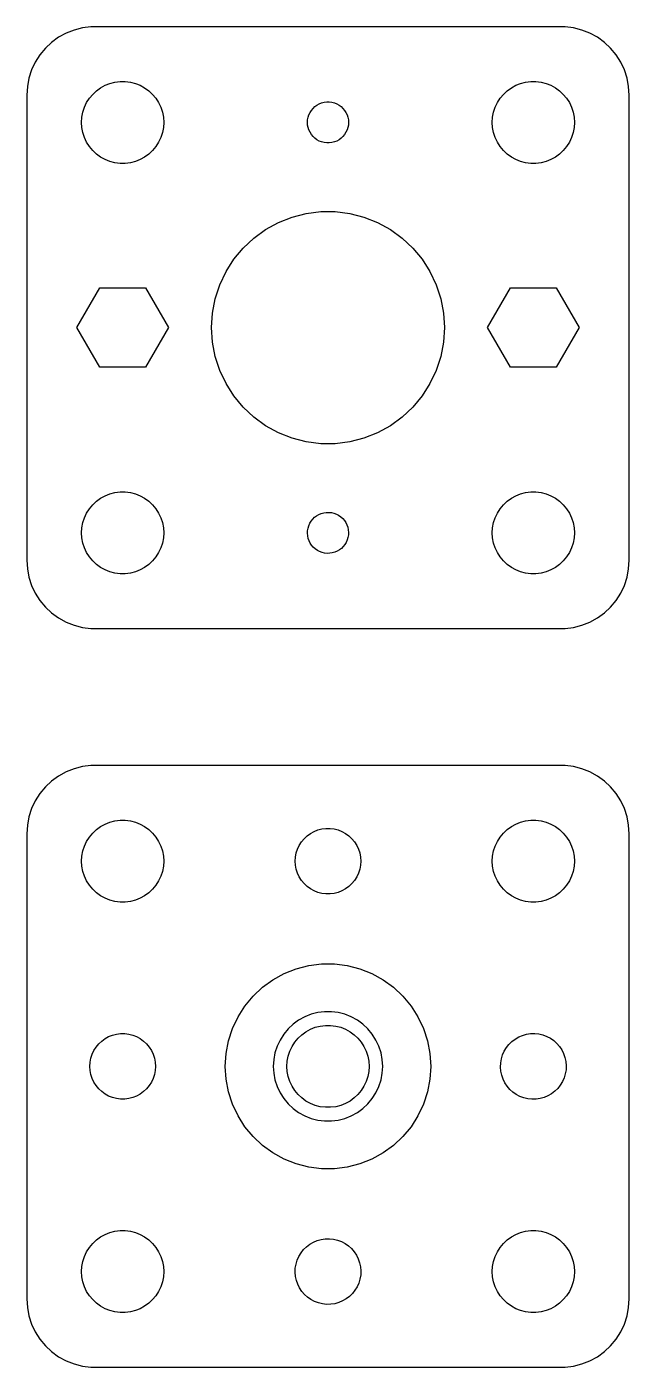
# Model space of a CAD drawing. Header units: metres. Extents: x -22 to 22, y -22 to 184.
# Drawn here: x -22 to 22, y -22 to 76 of the extents above; entities that cross this region are included whole.
import ezdxf

# ---------------------------------------------------------------- set-up
doc = ezdxf.new("R2010")
doc.units = ezdxf.units.M

msp = doc.modelspace()

# ---------------------------------------------------------------- linework, layer by layer
for p, q in [((-19.1289, 75.5241), (-19.6791, 75.2216)), ((-18.5451, 75.7553), (-19.1289, 75.5241)), ((-17.9369, 75.9114), (-18.5451, 75.7553)), ((-17.3139, 75.9901), (-17.9369, 75.9114)), ((17.3139, 75.9901), (-17.3139, 75.9901)), ((17.9369, 75.9114), (17.3139, 75.9901)), ((18.5451, 75.7553), (17.9369, 75.9114)), ((19.1289, 75.5241), (18.5451, 75.7553)), ((19.6791, 75.2216), (19.1289, 75.5241)), ((-20.1871, 74.8526), (-20.6448, 74.4227)), ((-19.6791, 75.2216), (-20.1871, 74.8526)), ((20.1871, 74.8526), (19.6791, 75.2216)), ((20.6448, 74.4227), (20.1871, 74.8526)), ((-21.0451, 73.9389), (-21.3815, 73.4088)), ((-20.6448, 74.4227), (-21.0451, 73.9389)), ((21.0451, 73.9389), (20.6448, 74.4227)), ((21.3815, 73.4088), (21.0451, 73.9389)), ((-21.6489, 72.8406), (-21.8429, 72.2434)), ((-21.3815, 73.4088), (-21.6489, 72.8406)), ((21.6489, 72.8406), (21.3815, 73.4088)), ((21.8429, 72.2434), (21.6489, 72.8406)), ((-21.9606, 71.6267), (-22, 71)), ((-21.8429, 72.2434), (-21.9606, 71.6267)), ((-16.9123, 71.3115), (-16.6075, 71.533)), ((-16.6075, 71.533), (-16.2773, 71.7145)), ((-16.2773, 71.7145), (-15.927, 71.8532)), ((-15.927, 71.8532), (-15.5621, 71.9469)), ((-15.5621, 71.9469), (-15.1884, 71.9941)), ((-15.1884, 71.9941), (-14.8116, 71.9941)), ((-14.8116, 71.9941), (-14.4379, 71.9469)), ((-14.4379, 71.9469), (-14.0729, 71.8532)), ((-14.0729, 71.8532), (-13.7227, 71.7145)), ((-13.7227, 71.7145), (-13.3925, 71.533)), ((-13.3925, 71.533), (-13.0877, 71.3115)), ((13.0877, 71.3115), (13.3925, 71.533)), ((13.3925, 71.533), (13.7227, 71.7145)), ((13.7227, 71.7145), (14.0729, 71.8532)), ((14.0729, 71.8532), (14.4379, 71.9469)), ((14.4379, 71.9469), (14.8116, 71.9941)), ((14.8116, 71.9941), (15.1884, 71.9941)), ((15.1884, 71.9941), (15.5621, 71.9469)), ((15.5621, 71.9469), (15.927, 71.8532)), ((15.927, 71.8532), (16.2773, 71.7145)), ((16.2773, 71.7145), (16.6075, 71.533)), ((16.6075, 71.533), (16.9123, 71.3115)), ((21.9606, 71.6267), (21.8429, 72.2434)), ((22, 71), (21.9606, 71.6267)), ((-22, 71), (-22, 37)), ((-17.6289, 70.4453), (-17.427, 70.7634)), ((-17.427, 70.7634), (-17.1869, 71.0536)), ((-17.1869, 71.0536), (-16.9123, 71.3115)), ((-13.0877, 71.3115), (-12.8131, 71.0536)), ((-12.8131, 71.0536), (-12.5729, 70.7634)), ((-12.5729, 70.7634), (-12.3711, 70.4453)), ((12.3711, 70.4453), (12.5729, 70.7634)), ((12.5729, 70.7634), (12.8131, 71.0536)), ((12.8131, 71.0536), (13.0877, 71.3115)), ((16.9123, 71.3115), (17.1869, 71.0536)), ((17.1869, 71.0536), (17.427, 70.7634)), ((17.427, 70.7634), (17.6289, 70.4453)), ((22, 37), (22, 71)), ((-17.9763, 69.376), (-17.9057, 69.7461)), ((-17.9057, 69.7461), (-17.7893, 70.1044)), ((-17.7893, 70.1044), (-17.6289, 70.4453)), ((-12.3711, 70.4453), (-12.2107, 70.1044)), ((-12.2107, 70.1044), (-12.0942, 69.7461)), ((-12.0942, 69.7461), (-12.0237, 69.376)), ((-1.39465, 69.5522), (-1.31445, 69.7226)), ((-1.31445, 69.7226), (-1.21352, 69.8817)), ((-1.21352, 69.8817), (-1.09344, 70.0268)), ((-1.09344, 70.0268), (-0.956131, 70.1558)), ((-0.956131, 70.1558), (-0.803726, 70.2665)), ((-0.803726, 70.2665), (-0.638657, 70.3572)), ((-0.638657, 70.3572), (-0.463516, 70.4266)), ((-0.463516, 70.4266), (-0.281067, 70.4734)), ((-0.281067, 70.4734), (-0.094177, 70.497)), ((-0.094177, 70.497), (0.094177, 70.497)), ((0.094177, 70.497), (0.281067, 70.4734)), ((0.281067, 70.4734), (0.463516, 70.4266)), ((0.463516, 70.4266), (0.638657, 70.3572)), ((0.638657, 70.3572), (0.803726, 70.2665)), ((0.803726, 70.2665), (0.956131, 70.1558)), ((0.956131, 70.1558), (1.09344, 70.0268)), ((1.09344, 70.0268), (1.21352, 69.8817)), ((1.21352, 69.8817), (1.31445, 69.7226)), ((1.31445, 69.7226), (1.39465, 69.5522)), ((12.0237, 69.376), (12.0942, 69.7461)), ((12.0942, 69.7461), (12.2107, 70.1044)), ((12.2107, 70.1044), (12.3711, 70.4453)), ((17.6289, 70.4453), (17.7893, 70.1044)), ((17.7893, 70.1044), (17.9057, 69.7461)), ((17.9057, 69.7461), (17.9763, 69.376)), ((-18, 69), (-17.9763, 69.376)), ((-17.9763, 68.624), (-18, 69)), ((-17.9057, 68.2539), (-17.9763, 68.624)), ((-12.0237, 68.624), (-12.0942, 68.2539)), ((-12.0237, 69.376), (-12, 69)), ((-12, 69), (-12.0237, 68.624)), ((-1.5, 69), (-1.48816, 69.188)), ((-1.48816, 68.812), (-1.5, 69)), ((-1.48816, 69.188), (-1.45287, 69.373)), ((-1.45287, 68.627), (-1.48816, 68.812)), ((-1.45287, 69.373), (-1.39465, 69.5522)), ((-1.39465, 68.4478), (-1.45287, 68.627)), ((1.39465, 69.5522), (1.45287, 69.373)), ((1.45287, 68.627), (1.39465, 68.4478)), ((1.45287, 69.373), (1.48816, 69.188)), ((1.48816, 68.812), (1.45287, 68.627)), ((1.48816, 69.188), (1.5, 69)), ((1.5, 69), (1.48816, 68.812)), ((12, 69), (12.0237, 69.376)), ((12.0237, 68.624), (12, 69)), ((12.0942, 68.2539), (12.0237, 68.624)), ((17.9763, 68.624), (17.9057, 68.2539)), ((17.9763, 69.376), (18, 69)), ((18, 69), (17.9763, 68.624)), ((-17.7893, 67.8956), (-17.9057, 68.2539)), ((-17.6289, 67.5547), (-17.7893, 67.8956)), ((-12.2107, 67.8956), (-12.3711, 67.5547)), ((-12.0942, 68.2539), (-12.2107, 67.8956)), ((-1.31445, 68.2774), (-1.39465, 68.4478)), ((-1.21352, 68.1183), (-1.31445, 68.2774)), ((-1.09344, 67.9732), (-1.21352, 68.1183)), ((-0.956131, 67.8442), (-1.09344, 67.9732)), ((-0.803726, 67.7335), (-0.956131, 67.8442)), ((-0.638657, 67.6427), (-0.803726, 67.7335)), ((-0.463516, 67.5734), (-0.638657, 67.6427)), ((0.638657, 67.6427), (0.463516, 67.5734)), ((0.803726, 67.7335), (0.638657, 67.6427)), ((0.956131, 67.8442), (0.803726, 67.7335)), ((1.09344, 67.9732), (0.956131, 67.8442)), ((1.21352, 68.1183), (1.09344, 67.9732)), ((1.31445, 68.2774), (1.21352, 68.1183)), ((1.39465, 68.4478), (1.31445, 68.2774)), ((12.2107, 67.8956), (12.0942, 68.2539)), ((12.3711, 67.5547), (12.2107, 67.8956)), ((17.7893, 67.8956), (17.6289, 67.5547)), ((17.9057, 68.2539), (17.7893, 67.8956)), ((-17.427, 67.2366), (-17.6289, 67.5547)), ((-17.1869, 66.9464), (-17.427, 67.2366)), ((-16.9123, 66.6884), (-17.1869, 66.9464)), ((-16.6075, 66.467), (-16.9123, 66.6884)), ((-13.0877, 66.6884), (-13.3925, 66.467)), ((-12.8131, 66.9464), (-13.0877, 66.6884)), ((-12.5729, 67.2366), (-12.8131, 66.9464)), ((-12.3711, 67.5547), (-12.5729, 67.2366)), ((-0.281067, 67.5266), (-0.463516, 67.5734)), ((-0.094177, 67.5029), (-0.281067, 67.5266)), ((0.094177, 67.5029), (-0.094177, 67.5029)), ((0.281067, 67.5266), (0.094177, 67.5029)), ((0.463516, 67.5734), (0.281067, 67.5266)), ((12.5729, 67.2366), (12.3711, 67.5547)), ((12.8131, 66.9464), (12.5729, 67.2366)), ((13.0877, 66.6884), (12.8131, 66.9464)), ((13.3925, 66.467), (13.0877, 66.6884)), ((16.9123, 66.6884), (16.6075, 66.467)), ((17.1869, 66.9464), (16.9123, 66.6884)), ((17.427, 67.2366), (17.1869, 66.9464)), ((17.6289, 67.5547), (17.427, 67.2366)), ((-16.2773, 66.2855), (-16.6075, 66.467)), ((-15.927, 66.1468), (-16.2773, 66.2855)), ((-15.5621, 66.0531), (-15.927, 66.1468)), ((-15.1884, 66.0059), (-15.5621, 66.0531)), ((-14.8116, 66.0059), (-15.1884, 66.0059)), ((-14.4379, 66.0531), (-14.8116, 66.0059)), ((-14.0729, 66.1468), (-14.4379, 66.0531)), ((-13.7227, 66.2855), (-14.0729, 66.1468)), ((-13.3925, 66.467), (-13.7227, 66.2855)), ((13.7227, 66.2855), (13.3925, 66.467)), ((14.0729, 66.1468), (13.7227, 66.2855)), ((14.4379, 66.0531), (14.0729, 66.1468)), ((14.8116, 66.0059), (14.4379, 66.0531)), ((15.1884, 66.0059), (14.8116, 66.0059)), ((15.5621, 66.0531), (15.1884, 66.0059)), ((15.927, 66.1468), (15.5621, 66.0531)), ((16.2773, 66.2855), (15.927, 66.1468)), ((16.6075, 66.467), (16.2773, 66.2855)), ((-3.61911, 61.691), (-2.62663, 62.084)), ((-2.62663, 62.084), (-1.59273, 62.3494)), ((-1.59273, 62.3494), (-0.533707, 62.4832)), ((-0.533707, 62.4832), (0.533707, 62.4832)), ((0.533707, 62.4832), (1.59273, 62.3494)), ((1.59273, 62.3494), (2.62663, 62.084)), ((2.62663, 62.084), (3.61911, 61.691)), ((-5.41809, 60.5494), (-4.55452, 61.1768)), ((-4.55452, 61.1768), (-3.61911, 61.691)), ((3.61911, 61.691), (4.55452, 61.1768)), ((4.55452, 61.1768), (5.41809, 60.5494)), ((-6.87663, 58.9962), (-6.19623, 59.8186)), ((-6.19623, 59.8186), (-5.41809, 60.5494)), ((5.41809, 60.5494), (6.19623, 59.8186)), ((6.19623, 59.8186), (6.87663, 58.9962)), ((-7.44859, 58.0949), (-6.87663, 58.9962)), ((6.87663, 58.9962), (7.44859, 58.0949)), ((-7.90309, 57.129), (-7.44859, 58.0949)), ((7.44859, 58.0949), (7.90309, 57.129)), ((-18.3466, 54), (-16.6733, 56.8982)), ((-16.6733, 56.8982), (-13.3267, 56.8982)), ((-13.3267, 56.8982), (-11.6534, 54)), ((-8.23296, 56.1139), (-7.90309, 57.129)), ((7.90309, 57.129), (8.23296, 56.1139)), ((11.6534, 54), (13.3267, 56.8982)), ((13.3267, 56.8982), (16.6733, 56.8982)), ((16.6733, 56.8982), (18.3466, 54)), ((-8.43297, 55.0653), (-8.23296, 56.1139)), ((8.23296, 56.1139), (8.43297, 55.0653)), ((-8.5, 54), (-8.43297, 55.0653)), ((8.43297, 55.0653), (8.5, 54)), ((-16.6733, 51.1018), (-18.3466, 54)), ((-11.6534, 54), (-13.3267, 51.1018)), ((-8.43297, 52.9347), (-8.5, 54)), ((8.5, 54), (8.43297, 52.9347)), ((13.3267, 51.1018), (11.6534, 54)), ((18.3466, 54), (16.6733, 51.1018)), ((-8.23296, 51.8861), (-8.43297, 52.9347)), ((8.43297, 52.9347), (8.23296, 51.8861)), ((-13.3267, 51.1018), (-16.6733, 51.1018)), ((-7.90309, 50.871), (-8.23296, 51.8861)), ((8.23296, 51.8861), (7.90309, 50.871)), ((16.6733, 51.1018), (13.3267, 51.1018)), ((-7.44859, 49.9051), (-7.90309, 50.871)), ((7.90309, 50.871), (7.44859, 49.9051)), ((-6.87663, 49.0038), (-7.44859, 49.9051)), ((-6.19623, 48.1814), (-6.87663, 49.0038)), ((6.87663, 49.0038), (6.19623, 48.1814)), ((7.44859, 49.9051), (6.87663, 49.0038)), ((-5.41809, 47.4506), (-6.19623, 48.1814)), ((6.19623, 48.1814), (5.41809, 47.4506)), ((-4.55452, 46.8232), (-5.41809, 47.4506)), ((5.41809, 47.4506), (4.55452, 46.8232)), ((-3.61911, 46.309), (-4.55452, 46.8232)), ((-2.62663, 45.916), (-3.61911, 46.309)), ((3.61911, 46.309), (2.62663, 45.916)), ((4.55452, 46.8232), (3.61911, 46.309)), ((-1.59273, 45.6506), (-2.62663, 45.916)), ((-0.533707, 45.5168), (-1.59273, 45.6506)), ((0.533707, 45.5168), (-0.533707, 45.5168)), ((1.59273, 45.6506), (0.533707, 45.5168)), ((2.62663, 45.916), (1.59273, 45.6506)), ((-17.1869, 41.0536), (-16.9123, 41.3116)), ((-16.9123, 41.3116), (-16.6075, 41.533)), ((-16.6075, 41.533), (-16.2773, 41.7145)), ((-16.2773, 41.7145), (-15.927, 41.8532)), ((-15.927, 41.8532), (-15.5621, 41.9469)), ((-15.5621, 41.9469), (-15.1884, 41.9941)), ((-15.1884, 41.9941), (-14.8116, 41.9941)), ((-14.8116, 41.9941), (-14.4379, 41.9469)), ((-14.4379, 41.9469), (-14.0729, 41.8532)), ((-14.0729, 41.8532), (-13.7227, 41.7145)), ((-13.7227, 41.7145), (-13.3925, 41.533)), ((-13.3925, 41.533), (-13.0877, 41.3116)), ((-13.0877, 41.3116), (-12.8131, 41.0536)), ((12.8131, 41.0536), (13.0877, 41.3116)), ((13.0877, 41.3116), (13.3925, 41.533)), ((13.3925, 41.533), (13.7227, 41.7145)), ((13.7227, 41.7145), (14.0729, 41.8532)), ((14.0729, 41.8532), (14.4379, 41.9469)), ((14.4379, 41.9469), (14.8116, 41.9941)), ((14.8116, 41.9941), (15.1884, 41.9941)), ((15.1884, 41.9941), (15.5621, 41.9469)), ((15.5621, 41.9469), (15.927, 41.8532)), ((15.927, 41.8532), (16.2773, 41.7145)), ((16.2773, 41.7145), (16.6075, 41.533)), ((16.6075, 41.533), (16.9123, 41.3116)), ((16.9123, 41.3116), (17.1869, 41.0536)), ((-17.7893, 40.1044), (-17.6289, 40.4453)), ((-17.6289, 40.4453), (-17.427, 40.7634)), ((-17.427, 40.7634), (-17.1869, 41.0536)), ((-12.8131, 41.0536), (-12.5729, 40.7634)), ((-12.5729, 40.7634), (-12.3711, 40.4453)), ((-12.3711, 40.4453), (-12.2107, 40.1044)), ((-0.980118, 40.1355), (-0.830078, 40.2494)), ((-0.830078, 40.2494), (-0.666946, 40.3436)), ((-0.666946, 40.3436), (-0.493286, 40.4166)), ((-0.493286, 40.4166), (-0.311859, 40.4672)), ((-0.311859, 40.4672), (-0.125504, 40.4948)), ((-0.125504, 40.4948), (0.062805, 40.4987)), ((0.062805, 40.4987), (0.250153, 40.479)), ((0.250153, 40.479), (0.433533, 40.436)), ((0.433533, 40.436), (0.610092, 40.3703)), ((0.610092, 40.3703), (0.777039, 40.2831)), ((0.777039, 40.2831), (0.931717, 40.1756)), ((0.931717, 40.1756), (1.0717, 40.0495)), ((12.2107, 40.1044), (12.3711, 40.4453)), ((12.3711, 40.4453), (12.5729, 40.7634)), ((12.5729, 40.7634), (12.8131, 41.0536)), ((17.1869, 41.0536), (17.427, 40.7634)), ((17.427, 40.7634), (17.6289, 40.4453)), ((17.6289, 40.4453), (17.7893, 40.1044)), ((-18, 39), (-17.9763, 39.376)), ((-17.9763, 39.376), (-17.9057, 39.7461)), ((-17.9057, 39.7461), (-17.7893, 40.1044)), ((-12.2107, 40.1044), (-12.0942, 39.7461)), ((-12.0942, 39.7461), (-12.0237, 39.376)), ((-12.0237, 39.376), (-12, 39)), ((-1.49178, 39.1568), (-1.46036, 39.3425)), ((-1.46036, 39.3425), (-1.40591, 39.5229)), ((-1.40591, 39.5229), (-1.3293, 39.6949)), ((-1.3293, 39.6949), (-1.23172, 39.8561)), ((-1.23172, 39.8561), (-1.11472, 40.0037)), ((-1.11472, 40.0037), (-0.980118, 40.1355)), ((1.0717, 40.0495), (1.19479, 39.9069)), ((1.19479, 39.9069), (1.29903, 39.75)), ((1.29903, 39.75), (1.38278, 39.5813)), ((1.38278, 39.5813), (1.44473, 39.4034)), ((1.44473, 39.4034), (1.4839, 39.2191)), ((1.4839, 39.2191), (1.49966, 39.0314)), ((12, 39), (12.0237, 39.376)), ((12.0237, 39.376), (12.0942, 39.7461)), ((12.0942, 39.7461), (12.2107, 40.1044)), ((17.7893, 40.1044), (17.9057, 39.7461)), ((17.9057, 39.7461), (17.9763, 39.376)), ((17.9763, 39.376), (18, 39)), ((-17.9763, 38.624), (-18, 39)), ((-17.9057, 38.2539), (-17.9763, 38.624)), ((-17.7893, 37.8956), (-17.9057, 38.2539)), ((-12.0942, 38.2539), (-12.2107, 37.8956)), ((-12.0237, 38.624), (-12.0942, 38.2539)), ((-12, 39), (-12.0237, 38.624)), ((-1.49966, 38.9686), (-1.49178, 39.1568)), ((-1.4839, 38.7809), (-1.49966, 38.9686)), ((-1.44473, 38.5966), (-1.4839, 38.7809)), ((-1.38278, 38.4187), (-1.44473, 38.5966)), ((-1.29903, 38.25), (-1.38278, 38.4187)), ((-1.19479, 38.0931), (-1.29903, 38.25)), ((1.3293, 38.3051), (1.23172, 38.1439)), ((1.40591, 38.4771), (1.3293, 38.3051)), ((1.46036, 38.6575), (1.40591, 38.4771)), ((1.49178, 38.8432), (1.46036, 38.6575)), ((1.49966, 39.0314), (1.49178, 38.8432)), ((12.0237, 38.624), (12, 39)), ((12.0942, 38.2539), (12.0237, 38.624)), ((12.2107, 37.8956), (12.0942, 38.2539)), ((17.9057, 38.2539), (17.7893, 37.8956)), ((17.9763, 38.624), (17.9057, 38.2539)), ((18, 39), (17.9763, 38.624)), ((-17.6289, 37.5547), (-17.7893, 37.8956)), ((-17.427, 37.2366), (-17.6289, 37.5547)), ((-17.1869, 36.9464), (-17.427, 37.2366)), ((-12.5729, 37.2366), (-12.8131, 36.9464)), ((-12.3711, 37.5547), (-12.5729, 37.2366)), ((-12.2107, 37.8956), (-12.3711, 37.5547)), ((-1.0717, 37.9505), (-1.19479, 38.0931)), ((-0.931717, 37.8245), (-1.0717, 37.9505)), ((-0.777039, 37.717), (-0.931717, 37.8245)), ((-0.610092, 37.6297), (-0.777039, 37.717)), ((-0.433533, 37.564), (-0.610092, 37.6297)), ((-0.250153, 37.521), (-0.433533, 37.564)), ((-0.062805, 37.5013), (-0.250153, 37.521)), ((0.125504, 37.5053), (-0.062805, 37.5013)), ((0.311859, 37.5328), (0.125504, 37.5053)), ((0.493286, 37.5834), (0.311859, 37.5328)), ((0.666946, 37.6564), (0.493286, 37.5834)), ((0.830078, 37.7506), (0.666946, 37.6564)), ((0.980118, 37.8645), (0.830078, 37.7506)), ((1.11472, 37.9963), (0.980118, 37.8645)), ((1.23172, 38.1439), (1.11472, 37.9963)), ((12.3711, 37.5547), (12.2107, 37.8956)), ((12.5729, 37.2366), (12.3711, 37.5547)), ((12.8131, 36.9464), (12.5729, 37.2366)), ((17.427, 37.2366), (17.1869, 36.9464)), ((17.6289, 37.5547), (17.427, 37.2366)), ((17.7893, 37.8956), (17.6289, 37.5547)), ((-22, 37), (-21.9606, 36.3733)), ((-21.9606, 36.3733), (-21.8429, 35.7566)), ((-16.9123, 36.6885), (-17.1869, 36.9464)), ((-16.6075, 36.467), (-16.9123, 36.6885)), ((-16.2773, 36.2855), (-16.6075, 36.467)), ((-15.927, 36.1468), (-16.2773, 36.2855)), ((-13.7227, 36.2855), (-14.0729, 36.1468)), ((-13.3925, 36.467), (-13.7227, 36.2855)), ((-13.0877, 36.6885), (-13.3925, 36.467)), ((-12.8131, 36.9464), (-13.0877, 36.6885)), ((13.0877, 36.6885), (12.8131, 36.9464)), ((13.3925, 36.467), (13.0877, 36.6885)), ((13.7227, 36.2855), (13.3925, 36.467)), ((14.0729, 36.1468), (13.7227, 36.2855)), ((16.2773, 36.2855), (15.927, 36.1468)), ((16.6075, 36.467), (16.2773, 36.2855)), ((16.9123, 36.6885), (16.6075, 36.467)), ((17.1869, 36.9464), (16.9123, 36.6885)), ((21.8429, 35.7566), (21.9606, 36.3733)), ((21.9606, 36.3733), (22, 37)), ((-21.8429, 35.7566), (-21.6489, 35.1594)), ((-15.5621, 36.0531), (-15.927, 36.1468)), ((-15.1884, 36.0059), (-15.5621, 36.0531)), ((-14.8116, 36.0059), (-15.1884, 36.0059)), ((-14.4379, 36.0531), (-14.8116, 36.0059)), ((-14.0729, 36.1468), (-14.4379, 36.0531)), ((14.4379, 36.0531), (14.0729, 36.1468)), ((14.8116, 36.0059), (14.4379, 36.0531)), ((15.1884, 36.0059), (14.8116, 36.0059)), ((15.5621, 36.0531), (15.1884, 36.0059)), ((15.927, 36.1468), (15.5621, 36.0531)), ((21.6489, 35.1594), (21.8429, 35.7566)), ((-21.6489, 35.1594), (-21.3815, 34.5912)), ((-21.3815, 34.5912), (-21.0451, 34.0611)), ((21.0451, 34.0611), (21.3815, 34.5912)), ((21.3815, 34.5912), (21.6489, 35.1594)), ((-21.0451, 34.0611), (-20.6448, 33.5773)), ((-20.6448, 33.5773), (-20.1871, 33.1474)), ((20.1871, 33.1474), (20.6448, 33.5773)), ((20.6448, 33.5773), (21.0451, 34.0611)), ((-20.1871, 33.1474), (-19.6791, 32.7784)), ((-19.6791, 32.7784), (-19.1289, 32.4759)), ((-19.1289, 32.4759), (-18.5451, 32.2447)), ((18.5451, 32.2447), (19.1289, 32.4759)), ((19.1289, 32.4759), (19.6791, 32.7784)), ((19.6791, 32.7784), (20.1871, 33.1474)), ((-18.5451, 32.2447), (-17.9369, 32.0886)), ((-17.9369, 32.0886), (-17.3139, 32.0099)), ((-17.3139, 32.0099), (17.3139, 32.0099)), ((17.3139, 32.0099), (17.9369, 32.0886)), ((17.9369, 32.0886), (18.5451, 32.2447)), ((-18.5451, 21.7553), (-19.1289, 21.5241)), ((-17.9369, 21.9114), (-18.5451, 21.7553)), ((-17.3139, 21.9901), (-17.9369, 21.9114)), ((17.3139, 21.9901), (-17.3139, 21.9901)), ((17.9369, 21.9114), (17.3139, 21.9901)), ((18.5451, 21.7553), (17.9369, 21.9114)), ((19.1289, 21.5241), (18.5451, 21.7553)), ((-20.1871, 20.8526), (-20.6448, 20.4227)), ((-19.6791, 21.2216), (-20.1871, 20.8526)), ((-19.1289, 21.5241), (-19.6791, 21.2216)), ((19.6791, 21.2216), (19.1289, 21.5241)), ((20.1871, 20.8526), (19.6791, 21.2216)), ((20.6448, 20.4227), (20.1871, 20.8526)), ((-21.0451, 19.9389), (-21.3815, 19.4088)), ((-20.6448, 20.4227), (-21.0451, 19.9389)), ((21.0451, 19.9389), (20.6448, 20.4227)), ((21.3815, 19.4088), (21.0451, 19.9389)), ((-21.6489, 18.8406), (-21.8429, 18.2434)), ((-21.3815, 19.4088), (-21.6489, 18.8406)), ((21.6489, 18.8406), (21.3815, 19.4088)), ((21.8429, 18.2434), (21.6489, 18.8406)), ((-21.8429, 18.2434), (-21.9606, 17.6267)), ((-16.6075, 17.533), (-16.2773, 17.7145)), ((-16.2773, 17.7145), (-15.927, 17.8532)), ((-15.927, 17.8532), (-15.5621, 17.9469)), ((-15.5621, 17.9469), (-15.1884, 17.9941)), ((-15.1884, 17.9941), (-14.8116, 17.9941)), ((-14.8116, 17.9941), (-14.4379, 17.9469)), ((-14.4379, 17.9469), (-14.0729, 17.8532)), ((-14.0729, 17.8532), (-13.7227, 17.7145)), ((-13.7227, 17.7145), (-13.3925, 17.533)), ((13.3925, 17.533), (13.7227, 17.7145)), ((13.7227, 17.7145), (14.0729, 17.8532)), ((14.0729, 17.8532), (14.4379, 17.9469)), ((14.4379, 17.9469), (14.8116, 17.9941)), ((14.8116, 17.9941), (15.1884, 17.9941)), ((15.1884, 17.9941), (15.5621, 17.9469)), ((15.5621, 17.9469), (15.927, 17.8532)), ((15.927, 17.8532), (16.2773, 17.7145)), ((16.2773, 17.7145), (16.6075, 17.533)), ((21.9606, 17.6267), (21.8429, 18.2434)), ((-21.9606, 17.6267), (-22, 17)), ((-22, 17), (-22, -17)), ((-17.6289, 16.4453), (-17.427, 16.7634)), ((-17.427, 16.7634), (-17.1869, 17.0536)), ((-17.1869, 17.0536), (-16.9123, 17.3115)), ((-16.9123, 17.3115), (-16.6075, 17.533)), ((-13.3925, 17.533), (-13.0877, 17.3115)), ((-13.0877, 17.3115), (-12.8131, 17.0536)), ((-12.8131, 17.0536), (-12.5729, 16.7634)), ((-12.5729, 16.7634), (-12.3711, 16.4453)), ((-1.74951, 16.6429), (-1.52982, 16.8492)), ((-1.52982, 16.8492), (-1.28598, 17.0264)), ((-1.28598, 17.0264), (-1.02187, 17.1716)), ((-1.02187, 17.1716), (-0.741638, 17.2825)), ((-0.741638, 17.2825), (-0.449707, 17.3575)), ((-0.449707, 17.3575), (-0.150696, 17.3953)), ((-0.150696, 17.3953), (0.150696, 17.3953)), ((0.150696, 17.3953), (0.449707, 17.3575)), ((0.449707, 17.3575), (0.741638, 17.2825)), ((0.741638, 17.2825), (1.02187, 17.1716)), ((1.02187, 17.1716), (1.28598, 17.0264)), ((1.28598, 17.0264), (1.52982, 16.8492)), ((1.52982, 16.8492), (1.74951, 16.6429)), ((12.3711, 16.4453), (12.5729, 16.7634)), ((12.5729, 16.7634), (12.8131, 17.0536)), ((12.8131, 17.0536), (13.0877, 17.3115)), ((13.0877, 17.3115), (13.3925, 17.533)), ((16.6075, 17.533), (16.9123, 17.3115)), ((16.9123, 17.3115), (17.1869, 17.0536)), ((17.1869, 17.0536), (17.427, 16.7634)), ((17.427, 16.7634), (17.6289, 16.4453)), ((22, 17), (21.9606, 17.6267)), ((22, -17), (22, 17)), ((-17.9763, 15.376), (-17.9057, 15.7461)), ((-17.9057, 15.7461), (-17.7893, 16.1044)), ((-17.7893, 16.1044), (-17.6289, 16.4453)), ((-12.3711, 16.4453), (-12.2107, 16.1044)), ((-12.2107, 16.1044), (-12.0942, 15.7461)), ((-12.0942, 15.7461), (-12.0237, 15.376)), ((-2.32458, 15.5968), (-2.23146, 15.8835)), ((-2.23146, 15.8835), (-2.10313, 16.1562)), ((-2.10313, 16.1562), (-1.94164, 16.4107)), ((-1.94164, 16.4107), (-1.74951, 16.6429)), ((1.74951, 16.6429), (1.94164, 16.4107)), ((1.94164, 16.4107), (2.10313, 16.1562)), ((2.10313, 16.1562), (2.23146, 15.8835)), ((2.23146, 15.8835), (2.32458, 15.5968)), ((12.0237, 15.376), (12.0942, 15.7461)), ((12.0942, 15.7461), (12.2107, 16.1044)), ((12.2107, 16.1044), (12.3711, 16.4453)), ((17.6289, 16.4453), (17.7893, 16.1044)), ((17.7893, 16.1044), (17.9057, 15.7461)), ((17.9057, 15.7461), (17.9763, 15.376)), ((-18, 15), (-17.9763, 15.376)), ((-17.9763, 14.624), (-18, 15)), ((-12.0237, 15.376), (-12, 15)), ((-12, 15), (-12.0237, 14.624)), ((-2.39999, 15), (-2.38107, 15.3008)), ((-2.38107, 14.6992), (-2.39999, 15)), ((-2.38107, 15.3008), (-2.32458, 15.5968)), ((-2.32458, 14.4031), (-2.38107, 14.6992)), ((2.32458, 15.5968), (2.38107, 15.3008)), ((2.38107, 14.6992), (2.32458, 14.4031)), ((2.38107, 15.3008), (2.39999, 15)), ((2.39999, 15), (2.38107, 14.6992)), ((12, 15), (12.0237, 15.376)), ((12.0237, 14.624), (12, 15)), ((17.9763, 15.376), (18, 15)), ((18, 15), (17.9763, 14.624)), ((-17.9057, 14.2539), (-17.9763, 14.624)), ((-17.7893, 13.8956), (-17.9057, 14.2539)), ((-17.6289, 13.5547), (-17.7893, 13.8956)), ((-12.2107, 13.8956), (-12.3711, 13.5547)), ((-12.0942, 14.2539), (-12.2107, 13.8956)), ((-12.0237, 14.624), (-12.0942, 14.2539)), ((-2.23146, 14.1165), (-2.32458, 14.4031)), ((-2.10313, 13.8438), (-2.23146, 14.1165)), ((-1.94164, 13.5893), (-2.10313, 13.8438)), ((2.10313, 13.8438), (1.94164, 13.5893)), ((2.23146, 14.1165), (2.10313, 13.8438)), ((2.32458, 14.4031), (2.23146, 14.1165)), ((12.0942, 14.2539), (12.0237, 14.624)), ((12.2107, 13.8956), (12.0942, 14.2539)), ((12.3711, 13.5547), (12.2107, 13.8956)), ((17.7893, 13.8956), (17.6289, 13.5547)), ((17.9057, 14.2539), (17.7893, 13.8956)), ((17.9763, 14.624), (17.9057, 14.2539)), ((-17.427, 13.2366), (-17.6289, 13.5547)), ((-17.1869, 12.9464), (-17.427, 13.2366)), ((-16.9123, 12.6884), (-17.1869, 12.9464)), ((-12.8131, 12.9464), (-13.0877, 12.6884)), ((-12.5729, 13.2366), (-12.8131, 12.9464)), ((-12.3711, 13.5547), (-12.5729, 13.2366)), ((-1.74951, 13.3571), (-1.94164, 13.5893)), ((-1.52982, 13.1508), (-1.74951, 13.3571)), ((-1.28598, 12.9736), (-1.52982, 13.1508)), ((-1.02187, 12.8284), (-1.28598, 12.9736)), ((-0.741638, 12.7175), (-1.02187, 12.8284)), ((1.02187, 12.8284), (0.741638, 12.7175)), ((1.28598, 12.9736), (1.02187, 12.8284)), ((1.52982, 13.1508), (1.28598, 12.9736)), ((1.74951, 13.3571), (1.52982, 13.1508)), ((1.94164, 13.5893), (1.74951, 13.3571)), ((12.5729, 13.2366), (12.3711, 13.5547)), ((12.8131, 12.9464), (12.5729, 13.2366)), ((13.0877, 12.6884), (12.8131, 12.9464)), ((17.1869, 12.9464), (16.9123, 12.6884)), ((17.427, 13.2366), (17.1869, 12.9464)), ((17.6289, 13.5547), (17.427, 13.2366)), ((-16.6075, 12.467), (-16.9123, 12.6884)), ((-16.2773, 12.2855), (-16.6075, 12.467)), ((-15.927, 12.1468), (-16.2773, 12.2855)), ((-15.5621, 12.0531), (-15.927, 12.1468)), ((-15.1884, 12.0059), (-15.5621, 12.0531)), ((-14.8116, 12.0059), (-15.1884, 12.0059)), ((-14.4379, 12.0531), (-14.8116, 12.0059)), ((-14.0729, 12.1468), (-14.4379, 12.0531)), ((-13.7227, 12.2855), (-14.0729, 12.1468)), ((-13.3925, 12.467), (-13.7227, 12.2855)), ((-13.0877, 12.6884), (-13.3925, 12.467)), ((-0.449707, 12.6425), (-0.741638, 12.7175)), ((-0.150696, 12.6047), (-0.449707, 12.6425)), ((0.150696, 12.6047), (-0.150696, 12.6047)), ((0.449707, 12.6425), (0.150696, 12.6047)), ((0.741638, 12.7175), (0.449707, 12.6425)), ((13.3925, 12.467), (13.0877, 12.6884)), ((13.7227, 12.2855), (13.3925, 12.467)), ((14.0729, 12.1468), (13.7227, 12.2855)), ((14.4379, 12.0531), (14.0729, 12.1468)), ((14.8116, 12.0059), (14.4379, 12.0531)), ((15.1884, 12.0059), (14.8116, 12.0059)), ((15.5621, 12.0531), (15.1884, 12.0059)), ((15.927, 12.1468), (15.5621, 12.0531)), ((16.2773, 12.2855), (15.927, 12.1468)), ((16.6075, 12.467), (16.2773, 12.2855)), ((16.9123, 12.6884), (16.6075, 12.467)), ((-3.19334, 6.78619), (-2.31763, 7.13292)), ((-2.31763, 7.13292), (-1.40535, 7.36714)), ((-1.40535, 7.36714), (-0.470917, 7.4852)), ((-0.470917, 7.4852), (0.470917, 7.4852)), ((0.470917, 7.4852), (1.40535, 7.36714)), ((1.40535, 7.36714), (2.31763, 7.13292)), ((2.31763, 7.13292), (3.19334, 6.78619)), ((-4.78067, 5.77884), (-4.01869, 6.33246)), ((-4.01869, 6.33246), (-3.19334, 6.78619)), ((3.19334, 6.78619), (4.01869, 6.33246)), ((4.01869, 6.33246), (4.78067, 5.77884)), ((-6.06763, 4.40839), (-5.46725, 5.13409)), ((-5.46725, 5.13409), (-4.78067, 5.77884)), ((4.78067, 5.77884), (5.46725, 5.13409)), ((5.46725, 5.13409), (6.06763, 4.40839)), ((-6.5723, 3.61314), (-6.06763, 4.40839)), ((-0.749512, 3.92914), (-1.23605, 3.80421)), ((-0.25116, 3.9921), (-0.749512, 3.92914)), ((0.25116, 3.9921), (-0.25116, 3.9921)), ((0.749512, 3.92914), (0.25116, 3.9921)), ((1.23605, 3.80421), (0.749512, 3.92914)), ((6.06763, 4.40839), (6.5723, 3.61314)), ((-6.97331, 2.76093), (-6.5723, 3.61314)), ((-2.54968, 3.08205), (-2.91586, 2.73817)), ((-2.1433, 3.3773), (-2.54968, 3.08205)), ((-1.70311, 3.61929), (-2.1433, 3.3773)), ((-1.23605, 3.80421), (-1.70311, 3.61929)), ((-0.927048, 2.85316), (-0.562134, 2.94685)), ((-0.562134, 2.94685), (-0.18837, 2.99408)), ((-0.18837, 2.99408), (0.18837, 2.99408)), ((0.18837, 2.99408), (0.562134, 2.94685)), ((0.562134, 2.94685), (0.927048, 2.85316)), ((1.70311, 3.61929), (1.23605, 3.80421)), ((2.1433, 3.3773), (1.70311, 3.61929)), ((2.54968, 3.08205), (2.1433, 3.3773)), ((2.91586, 2.73817), (2.54968, 3.08205)), ((6.5723, 3.61314), (6.97331, 2.76093)), ((-16.5298, 1.84923), (-16.286, 2.02638)), ((-16.286, 2.02638), (-16.0219, 2.17157)), ((-16.0219, 2.17157), (-15.7416, 2.28253)), ((-15.7416, 2.28253), (-15.4497, 2.35748)), ((-15.4497, 2.35748), (-15.1507, 2.39526)), ((-15.1507, 2.39526), (-14.8493, 2.39526)), ((-14.8493, 2.39526), (-14.5503, 2.35748)), ((-14.5503, 2.35748), (-14.2583, 2.28253)), ((-14.2583, 2.28253), (-13.9781, 2.17157)), ((-13.9781, 2.17157), (-13.714, 2.02638)), ((-13.714, 2.02638), (-13.4702, 1.84923)), ((-7.26436, 1.86517), (-6.97331, 2.76093)), ((-3.23605, 2.35114), (-3.50522, 1.927)), ((-2.91586, 2.73817), (-3.23605, 2.35114)), ((-2.42705, 1.76335), (-2.1869, 2.05363)), ((-2.1869, 2.05363), (-1.91226, 2.31154)), ((-1.91226, 2.31154), (-1.60747, 2.53297)), ((-1.60747, 2.53297), (-1.27733, 2.71448)), ((-1.27733, 2.71448), (-0.927048, 2.85316)), ((0.927048, 2.85316), (1.27733, 2.71448)), ((1.27733, 2.71448), (1.60747, 2.53297)), ((1.60747, 2.53297), (1.91226, 2.31154)), ((1.91226, 2.31154), (2.1869, 2.05363)), ((2.1869, 2.05363), (2.42705, 1.76335)), ((3.23605, 2.35114), (2.91586, 2.73817)), ((3.50522, 1.927), (3.23605, 2.35114)), ((6.97331, 2.76093), (7.26436, 1.86517)), ((13.4318, 1.81679), (13.6719, 1.99901)), ((13.6719, 1.99901), (13.9329, 2.1497)), ((13.9329, 2.1497), (14.2107, 2.26649)), ((14.2107, 2.26649), (14.501, 2.34755)), ((14.501, 2.34755), (14.7992, 2.39157)), ((14.7992, 2.39157), (15.1005, 2.39789)), ((15.1005, 2.39789), (15.4002, 2.36638)), ((15.4002, 2.36638), (15.6937, 2.29756)), ((15.6937, 2.29756), (15.9762, 2.1925)), ((15.9762, 2.1925), (16.2433, 2.05287)), ((16.2433, 2.05287), (16.4908, 1.88086)), ((-17.2315, 0.883484), (-17.1031, 1.1562)), ((-17.1031, 1.1562), (-16.9416, 1.41068)), ((-16.9416, 1.41068), (-16.7495, 1.6429)), ((-16.7495, 1.6429), (-16.5298, 1.84923)), ((-13.4702, 1.84923), (-13.2505, 1.6429)), ((-13.2505, 1.6429), (-13.0583, 1.41068)), ((-13.0583, 1.41068), (-12.8969, 1.1562)), ((-12.8969, 1.1562), (-12.7685, 0.883484)), ((-7.44086, 0.939987), (-7.26436, 1.86517)), ((-3.87433, 0.994751), (-3.96844, 0.501328)), ((-3.7191, 1.47249), (-3.87433, 0.994751)), ((-3.50522, 1.927), (-3.7191, 1.47249)), ((-2.90575, 0.746063), (-2.78932, 1.10437)), ((-2.78932, 1.10437), (-2.62891, 1.44525)), ((-2.62891, 1.44525), (-2.42705, 1.76335)), ((2.42705, 1.76335), (2.62891, 1.44525)), ((2.62891, 1.44525), (2.78932, 1.10437)), ((2.78932, 1.10437), (2.90575, 0.746063)), ((3.7191, 1.47249), (3.50522, 1.927)), ((3.87433, 0.994751), (3.7191, 1.47249)), ((3.96844, 0.501328), (3.87433, 0.994751)), ((7.26436, 1.86517), (7.44086, 0.939987)), ((12.7505, 0.836563), (12.8731, 1.11191)), ((12.8731, 1.11191), (13.0292, 1.36971)), ((13.0292, 1.36971), (13.2164, 1.60591)), ((13.2164, 1.60591), (13.4318, 1.81679)), ((16.4908, 1.88086), (16.7147, 1.67918)), ((16.7147, 1.67918), (16.9117, 1.45103)), ((16.9117, 1.45103), (17.0785, 1.2)), ((17.0785, 1.2), (17.2125, 0.930023)), ((-17.4, 0), (-17.3811, 0.300797)), ((-17.3811, -0.300797), (-17.4, 0)), ((-17.3811, 0.300797), (-17.3246, 0.596848)), ((-17.3246, 0.596848), (-17.2315, 0.883484)), ((-12.7685, 0.883484), (-12.6754, 0.596848)), ((-12.6754, 0.596848), (-12.6189, 0.300797)), ((-12.6189, 0.300797), (-12.6, 0)), ((-12.6, 0), (-12.6189, -0.300797)), ((-7.5, 0), (-7.44086, 0.939987)), ((-7.44086, -0.939987), (-7.5, 0)), ((-3.96844, 0.501328), (-4, 0)), ((-4, 0), (-3.96844, -0.501328)), ((-3, 0), (-2.97633, 0.375992)), ((-2.97633, -0.375992), (-3, 0)), ((-2.97633, 0.375992), (-2.90575, 0.746063)), ((2.90575, 0.746063), (2.97633, 0.375992)), ((2.97633, 0.375992), (3, 0)), ((3, 0), (2.97633, -0.375992)), ((4, 0), (3.96844, 0.501328)), ((3.96844, -0.501328), (4, 0)), ((7.44086, 0.939987), (7.5, 0)), ((7.5, 0), (7.44086, -0.939987)), ((12.6005, -0.050247), (12.6131, 0.250854)), ((12.6131, 0.250854), (12.6634, 0.548035)), ((12.6634, 0.548035), (12.7505, 0.836563)), ((17.2125, 0.930023), (17.3116, 0.645401)), ((17.3116, 0.645401), (17.3743, 0.350586)), ((17.3743, 0.350586), (17.3995, 0.050247)), ((17.3995, 0.050247), (17.3868, -0.250854)), ((-17.3246, -0.596848), (-17.3811, -0.300797)), ((-17.2315, -0.883484), (-17.3246, -0.596848)), ((-17.1031, -1.1562), (-17.2315, -0.883484)), ((-12.7685, -0.883484), (-12.8969, -1.1562)), ((-12.6754, -0.596848), (-12.7685, -0.883484)), ((-12.6189, -0.300797), (-12.6754, -0.596848)), ((-7.26436, -1.86517), (-7.44086, -0.939987)), ((-3.96844, -0.501328), (-3.87433, -0.994751)), ((-2.90575, -0.746063), (-2.97633, -0.375992)), ((-2.78932, -1.10437), (-2.90575, -0.746063)), ((2.90575, -0.746063), (2.78932, -1.10437)), ((2.97633, -0.375992), (2.90575, -0.746063)), ((3.87433, -0.994751), (3.96844, -0.501328)), ((7.44086, -0.939987), (7.26436, -1.86517)), ((12.6257, -0.350586), (12.6005, -0.050247)), ((12.6884, -0.645401), (12.6257, -0.350586)), ((12.7875, -0.930023), (12.6884, -0.645401)), ((12.9215, -1.2), (12.7875, -0.930023)), ((17.2495, -0.836563), (17.1269, -1.11191)), ((17.3366, -0.548035), (17.2495, -0.836563)), ((17.3868, -0.250854), (17.3366, -0.548035)), ((-16.9416, -1.41068), (-17.1031, -1.1562)), ((-16.7495, -1.6429), (-16.9416, -1.41068)), ((-16.5298, -1.84923), (-16.7495, -1.6429)), ((-16.286, -2.02638), (-16.5298, -1.84923)), ((-13.4702, -1.84923), (-13.714, -2.02638)), ((-13.2505, -1.6429), (-13.4702, -1.84923)), ((-13.0583, -1.41068), (-13.2505, -1.6429)), ((-12.8969, -1.1562), (-13.0583, -1.41068)), ((-6.97331, -2.76093), (-7.26436, -1.86517)), ((-3.87433, -0.994751), (-3.7191, -1.47249)), ((-3.7191, -1.47249), (-3.50522, -1.927)), ((-3.50522, -1.927), (-3.23605, -2.35114)), ((-2.62891, -1.44525), (-2.78932, -1.10437)), ((-2.42705, -1.76335), (-2.62891, -1.44525)), ((-2.1869, -2.05363), (-2.42705, -1.76335)), ((2.42705, -1.76335), (2.1869, -2.05363)), ((2.62891, -1.44525), (2.42705, -1.76335)), ((2.78932, -1.10437), (2.62891, -1.44525)), ((3.23605, -2.35114), (3.50522, -1.927)), ((3.50522, -1.927), (3.7191, -1.47249)), ((3.7191, -1.47249), (3.87433, -0.994751)), ((7.26436, -1.86517), (6.97331, -2.76093)), ((13.0883, -1.45103), (12.9215, -1.2)), ((13.2853, -1.67918), (13.0883, -1.45103)), ((13.5092, -1.88086), (13.2853, -1.67918)), ((13.7567, -2.05287), (13.5092, -1.88086)), ((16.5682, -1.81679), (16.3281, -1.99901)), ((16.7835, -1.60591), (16.5682, -1.81679)), ((16.9707, -1.36971), (16.7835, -1.60591)), ((17.1269, -1.11191), (16.9707, -1.36971)), ((-16.0219, -2.17157), (-16.286, -2.02638)), ((-15.7416, -2.28253), (-16.0219, -2.17157)), ((-15.4497, -2.35748), (-15.7416, -2.28253)), ((-15.1507, -2.39526), (-15.4497, -2.35748)), ((-14.8493, -2.39526), (-15.1507, -2.39526)), ((-14.5503, -2.35748), (-14.8493, -2.39526)), ((-14.2583, -2.28253), (-14.5503, -2.35748)), ((-13.9781, -2.17157), (-14.2583, -2.28253)), ((-13.714, -2.02638), (-13.9781, -2.17157)), ((-6.5723, -3.61314), (-6.97331, -2.76093)), ((-3.23605, -2.35114), (-2.91586, -2.73817)), ((-2.91586, -2.73817), (-2.54968, -3.08205)), ((-1.91226, -2.31154), (-2.1869, -2.05363)), ((-1.60747, -2.53297), (-1.91226, -2.31154)), ((-1.27733, -2.71448), (-1.60747, -2.53297)), ((-0.927048, -2.85316), (-1.27733, -2.71448)), ((-0.562134, -2.94685), (-0.927048, -2.85316)), ((0.927048, -2.85316), (0.562134, -2.94685)), ((1.27733, -2.71448), (0.927048, -2.85316)), ((1.60747, -2.53297), (1.27733, -2.71448)), ((1.91226, -2.31154), (1.60747, -2.53297)), ((2.1869, -2.05363), (1.91226, -2.31154)), ((2.54968, -3.08205), (2.91586, -2.73817)), ((2.91586, -2.73817), (3.23605, -2.35114)), ((6.97331, -2.76093), (6.5723, -3.61314)), ((14.0238, -2.1925), (13.7567, -2.05287)), ((14.3063, -2.29756), (14.0238, -2.1925)), ((14.5997, -2.36638), (14.3063, -2.29756)), ((14.8995, -2.39789), (14.5997, -2.36638)), ((15.2008, -2.39157), (14.8995, -2.39789)), ((15.499, -2.34755), (15.2008, -2.39157)), ((15.7893, -2.26649), (15.499, -2.34755)), ((16.0671, -2.1497), (15.7893, -2.26649)), ((16.3281, -1.99901), (16.0671, -2.1497)), ((-6.06763, -4.40839), (-6.5723, -3.61314)), ((-2.54968, -3.08205), (-2.1433, -3.3773)), ((-2.1433, -3.3773), (-1.70311, -3.61929)), ((-1.70311, -3.61929), (-1.23605, -3.80421)), ((-1.23605, -3.80421), (-0.749512, -3.92914)), ((-0.18837, -2.99408), (-0.562134, -2.94685)), ((0.18837, -2.99408), (-0.18837, -2.99408)), ((0.562134, -2.94685), (0.18837, -2.99408)), ((0.749512, -3.92914), (1.23605, -3.80421)), ((1.23605, -3.80421), (1.70311, -3.61929)), ((1.70311, -3.61929), (2.1433, -3.3773)), ((2.1433, -3.3773), (2.54968, -3.08205)), ((6.5723, -3.61314), (6.06763, -4.40839)), ((-5.46725, -5.13409), (-6.06763, -4.40839)), ((-0.749512, -3.92914), (-0.25116, -3.9921)), ((-0.25116, -3.9921), (0.25116, -3.9921)), ((0.25116, -3.9921), (0.749512, -3.92914)), ((6.06763, -4.40839), (5.46725, -5.13409)), ((-4.78067, -5.77884), (-5.46725, -5.13409)), ((-4.01869, -6.33246), (-4.78067, -5.77884)), ((4.78067, -5.77884), (4.01869, -6.33246)), ((5.46725, -5.13409), (4.78067, -5.77884)), ((-3.19334, -6.78619), (-4.01869, -6.33246)), ((-2.31763, -7.13292), (-3.19334, -6.78619)), ((3.19334, -6.78619), (2.31763, -7.13292)), ((4.01869, -6.33246), (3.19334, -6.78619)), ((-1.40535, -7.36714), (-2.31763, -7.13292)), ((-0.470917, -7.4852), (-1.40535, -7.36714)), ((0.470917, -7.4852), (-0.470917, -7.4852)), ((1.40535, -7.36714), (0.470917, -7.4852)), ((2.31763, -7.13292), (1.40535, -7.36714)), ((-17.1869, -12.9464), (-16.9123, -12.6884)), ((-16.9123, -12.6884), (-16.6075, -12.467)), ((-16.6075, -12.467), (-16.2773, -12.2855)), ((-16.2773, -12.2855), (-15.927, -12.1468)), ((-15.927, -12.1468), (-15.5621, -12.0531)), ((-15.5621, -12.0531), (-15.1884, -12.0059)), ((-15.1884, -12.0059), (-14.8116, -12.0059)), ((-14.8116, -12.0059), (-14.4379, -12.0531)), ((-14.4379, -12.0531), (-14.0729, -12.1468)), ((-14.0729, -12.1468), (-13.7227, -12.2855)), ((-13.7227, -12.2855), (-13.3925, -12.467)), ((-13.3925, -12.467), (-13.0877, -12.6884)), ((-13.0877, -12.6884), (-12.8131, -12.9464)), ((-1.06712, -12.8503), (-0.789276, -12.7335)), ((-0.789276, -12.7335), (-0.498978, -12.6524)), ((-0.498978, -12.6524), (-0.200821, -12.6084)), ((-0.200821, -12.6084), (0.100494, -12.6021)), ((0.100494, -12.6021), (0.400238, -12.6336)), ((0.400238, -12.6336), (0.693665, -12.7024)), ((0.693665, -12.7024), (0.976166, -12.8075)), ((12.8131, -12.9464), (13.0877, -12.6884)), ((13.0877, -12.6884), (13.3925, -12.467)), ((13.3925, -12.467), (13.7227, -12.2855)), ((13.7227, -12.2855), (14.0729, -12.1468)), ((14.0729, -12.1468), (14.4379, -12.0531)), ((14.4379, -12.0531), (14.8116, -12.0059)), ((14.8116, -12.0059), (15.1884, -12.0059)), ((15.1884, -12.0059), (15.5621, -12.0531)), ((15.5621, -12.0531), (15.927, -12.1468)), ((15.927, -12.1468), (16.2773, -12.2855)), ((16.2773, -12.2855), (16.6075, -12.467)), ((16.6075, -12.467), (16.9123, -12.6884)), ((16.9123, -12.6884), (17.1869, -12.9464)), ((-17.7893, -13.8956), (-17.6289, -13.5547)), ((-17.6289, -13.5547), (-17.427, -13.2366)), ((-17.427, -13.2366), (-17.1869, -12.9464)), ((-12.8131, -12.9464), (-12.5729, -13.2366)), ((-12.5729, -13.2366), (-12.3711, -13.5547)), ((-12.3711, -13.5547), (-12.2107, -13.8956)), ((-2.12688, -13.8881), (-1.97075, -13.6303)), ((-1.97075, -13.6303), (-1.78354, -13.3941)), ((-1.78354, -13.3941), (-1.56821, -13.1832)), ((-1.56821, -13.1832), (-1.32812, -13.001)), ((-1.32812, -13.001), (-1.06712, -12.8503)), ((0.976166, -12.8075), (1.24326, -12.9471)), ((1.24326, -12.9471), (1.49075, -13.1191)), ((1.49075, -13.1191), (1.71472, -13.3208)), ((1.71472, -13.3208), (1.91167, -13.549)), ((1.91167, -13.549), (2.07846, -13.8)), ((12.2107, -13.8956), (12.3711, -13.5547)), ((12.3711, -13.5547), (12.5729, -13.2366)), ((12.5729, -13.2366), (12.8131, -12.9464)), ((17.1869, -12.9464), (17.427, -13.2366)), ((17.427, -13.2366), (17.6289, -13.5547)), ((17.6289, -13.5547), (17.7893, -13.8956)), ((-18, -15), (-17.9763, -14.624)), ((-17.9763, -14.624), (-17.9057, -14.2539)), ((-17.9057, -14.2539), (-17.7893, -13.8956)), ((-12.2107, -13.8956), (-12.0942, -14.2539)), ((-12.0942, -14.2539), (-12.0237, -14.624)), ((-12.0237, -14.624), (-12, -15)), ((-2.38684, -14.7491), (-2.33658, -14.452)), ((-2.33658, -14.452), (-2.24947, -14.1634)), ((-2.24947, -14.1634), (-2.12688, -13.8881)), ((2.07846, -13.8), (2.21246, -14.07)), ((2.21246, -14.07), (2.31158, -14.3546)), ((2.31158, -14.3546), (2.37425, -14.6494)), ((2.37425, -14.6494), (2.39946, -14.9497)), ((12, -15), (12.0237, -14.624)), ((12.0237, -14.624), (12.0942, -14.2539)), ((12.0942, -14.2539), (12.2107, -13.8956)), ((17.7893, -13.8956), (17.9057, -14.2539)), ((17.9057, -14.2539), (17.9763, -14.624)), ((17.9763, -14.624), (18, -15)), ((-17.9763, -15.376), (-18, -15)), ((-17.9057, -15.7461), (-17.9763, -15.376)), ((-12.0237, -15.376), (-12.0942, -15.7461)), ((-12, -15), (-12.0237, -15.376)), ((-2.39946, -15.0502), (-2.38684, -14.7491)), ((-2.37425, -15.3506), (-2.39946, -15.0502)), ((-2.31158, -15.6454), (-2.37425, -15.3506)), ((-2.21246, -15.93), (-2.31158, -15.6454)), ((2.33658, -15.548), (2.24947, -15.8366)), ((2.38684, -15.2509), (2.33658, -15.548)), ((2.39946, -14.9497), (2.38684, -15.2509)), ((12.0237, -15.376), (12, -15)), ((12.0942, -15.7461), (12.0237, -15.376)), ((17.9763, -15.376), (17.9057, -15.7461)), ((18, -15), (17.9763, -15.376)), ((-17.7893, -16.1044), (-17.9057, -15.7461)), ((-17.6289, -16.4453), (-17.7893, -16.1044)), ((-17.427, -16.7634), (-17.6289, -16.4453)), ((-12.3711, -16.4453), (-12.5729, -16.7634)), ((-12.2107, -16.1044), (-12.3711, -16.4453)), ((-12.0942, -15.7461), (-12.2107, -16.1044)), ((-2.07846, -16.2), (-2.21246, -15.93)), ((-1.91167, -16.451), (-2.07846, -16.2)), ((-1.71472, -16.6792), (-1.91167, -16.451)), ((1.78354, -16.6059), (1.56821, -16.8168)), ((1.97075, -16.3697), (1.78354, -16.6059)), ((2.12688, -16.1119), (1.97075, -16.3697)), ((2.24947, -15.8366), (2.12688, -16.1119)), ((12.2107, -16.1044), (12.0942, -15.7461)), ((12.3711, -16.4453), (12.2107, -16.1044)), ((12.5729, -16.7634), (12.3711, -16.4453)), ((17.6289, -16.4453), (17.427, -16.7634)), ((17.7893, -16.1044), (17.6289, -16.4453)), ((17.9057, -15.7461), (17.7893, -16.1044)), ((-22, -17), (-21.9606, -17.6267)), ((-21.9606, -17.6267), (-21.8429, -18.2434)), ((-17.1869, -17.0536), (-17.427, -16.7634)), ((-16.9123, -17.3115), (-17.1869, -17.0536)), ((-16.6075, -17.533), (-16.9123, -17.3115)), ((-16.2773, -17.7145), (-16.6075, -17.533)), ((-13.3925, -17.533), (-13.7227, -17.7145)), ((-13.0877, -17.3115), (-13.3925, -17.533)), ((-12.8131, -17.0536), (-13.0877, -17.3115)), ((-12.5729, -16.7634), (-12.8131, -17.0536)), ((-1.49075, -16.8809), (-1.71472, -16.6792)), ((-1.24326, -17.0529), (-1.49075, -16.8809)), ((-0.976166, -17.1925), (-1.24326, -17.0529)), ((-0.693665, -17.2976), (-0.976166, -17.1925)), ((-0.400238, -17.3664), (-0.693665, -17.2976)), ((-0.100494, -17.3979), (-0.400238, -17.3664)), ((0.200821, -17.3916), (-0.100494, -17.3979)), ((0.498978, -17.3475), (0.200821, -17.3916)), ((0.789276, -17.2665), (0.498978, -17.3475)), ((1.06712, -17.1497), (0.789276, -17.2665)), ((1.32812, -16.999), (1.06712, -17.1497)), ((1.56821, -16.8168), (1.32812, -16.999)), ((12.8131, -17.0536), (12.5729, -16.7634)), ((13.0877, -17.3115), (12.8131, -17.0536)), ((13.3925, -17.533), (13.0877, -17.3115)), ((13.7227, -17.7145), (13.3925, -17.533)), ((16.6075, -17.533), (16.2773, -17.7145)), ((16.9123, -17.3115), (16.6075, -17.533)), ((17.1869, -17.0536), (16.9123, -17.3115)), ((17.427, -16.7634), (17.1869, -17.0536)), ((21.8429, -18.2434), (21.9606, -17.6267)), ((21.9606, -17.6267), (22, -17)), ((-21.8429, -18.2434), (-21.6489, -18.8406)), ((-15.927, -17.8532), (-16.2773, -17.7145)), ((-15.5621, -17.9469), (-15.927, -17.8532)), ((-15.1884, -17.9941), (-15.5621, -17.9469)), ((-14.8116, -17.9941), (-15.1884, -17.9941)), ((-14.4379, -17.9469), (-14.8116, -17.9941)), ((-14.0729, -17.8532), (-14.4379, -17.9469)), ((-13.7227, -17.7145), (-14.0729, -17.8532)), ((14.0729, -17.8532), (13.7227, -17.7145)), ((14.4379, -17.9469), (14.0729, -17.8532)), ((14.8116, -17.9941), (14.4379, -17.9469)), ((15.1884, -17.9941), (14.8116, -17.9941)), ((15.5621, -17.9469), (15.1884, -17.9941)), ((15.927, -17.8532), (15.5621, -17.9469)), ((16.2773, -17.7145), (15.927, -17.8532)), ((21.6489, -18.8406), (21.8429, -18.2434)), ((-21.6489, -18.8406), (-21.3815, -19.4088)), ((-21.3815, -19.4088), (-21.0451, -19.9389)), ((21.0451, -19.9389), (21.3815, -19.4088)), ((21.3815, -19.4088), (21.6489, -18.8406)), ((-21.0451, -19.9389), (-20.6448, -20.4227)), ((-20.6448, -20.4227), (-20.1871, -20.8526)), ((20.1871, -20.8526), (20.6448, -20.4227)), ((20.6448, -20.4227), (21.0451, -19.9389)), ((-20.1871, -20.8526), (-19.6791, -21.2216)), ((-19.6791, -21.2216), (-19.1289, -21.5241)), ((-19.1289, -21.5241), (-18.5451, -21.7553)), ((18.5451, -21.7553), (19.1289, -21.5241)), ((19.1289, -21.5241), (19.6791, -21.2216)), ((19.6791, -21.2216), (20.1871, -20.8526)), ((-18.5451, -21.7553), (-17.9369, -21.9114)), ((-17.9369, -21.9114), (-17.3139, -21.9901)), ((-17.3139, -21.9901), (17.3139, -21.9901)), ((17.3139, -21.9901), (17.9369, -21.9114)), ((17.9369, -21.9114), (18.5451, -21.7553))]:
    msp.add_line(p, q)

doc.saveas('drawing.dxf')
